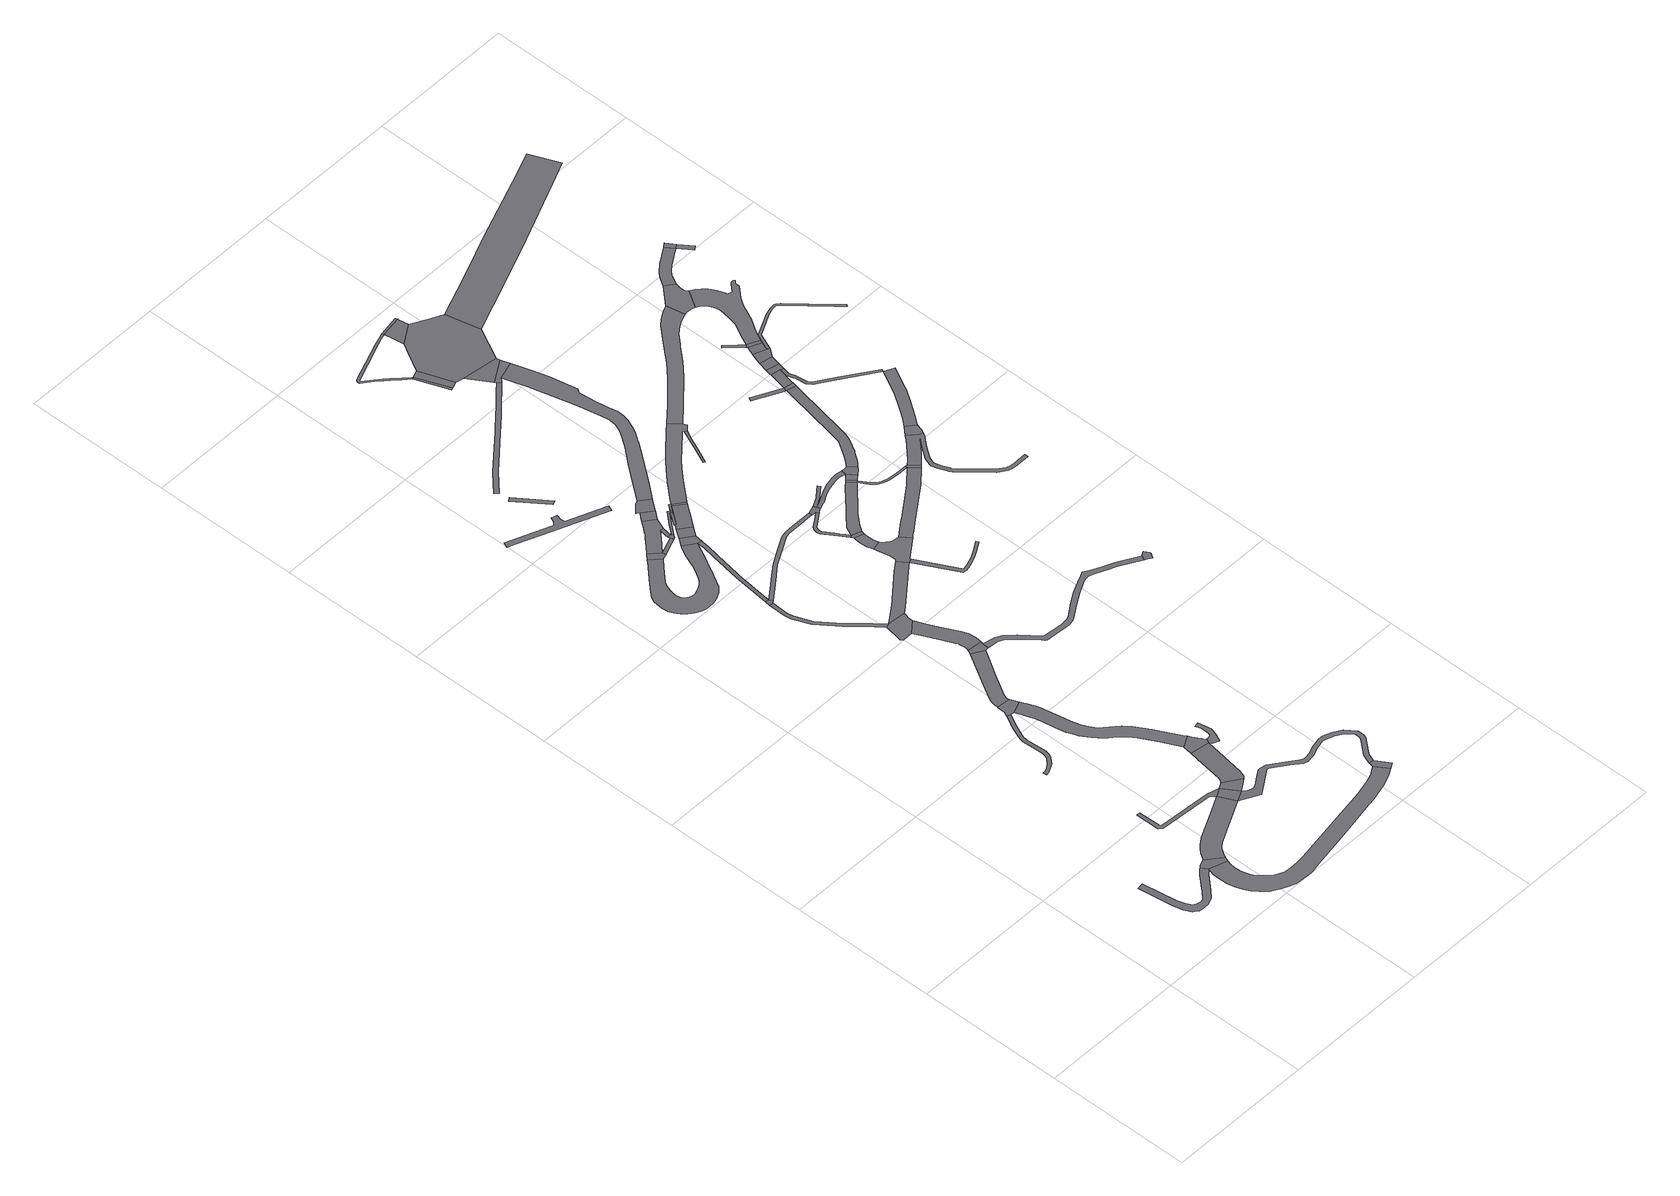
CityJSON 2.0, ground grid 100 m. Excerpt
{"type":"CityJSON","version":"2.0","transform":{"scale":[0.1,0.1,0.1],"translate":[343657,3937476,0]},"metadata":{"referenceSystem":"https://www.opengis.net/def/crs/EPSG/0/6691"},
"CityObjects":{
"road1":{"type":"Road","geometry":[{"type":"MultiSurface","lod":"1","boundaries":[[[0,1,2,3,4,5]]]}]},
"road2":{"type":"Road","attributes":{"function":"3","RoadStructureAttribute.sectionType":"1"},"geometry":[{"type":"MultiSurface","lod":"1","boundaries":[[[6,7,8,9,10,11,12,13,14,2,1,15,16,17,18,19,20,21,22,23]]]}]},
"road3":{"type":"Road","attributes":{"RoadStructureAttribute.sectionType":"1"},"geometry":[{"type":"MultiSurface","lod":"1","boundaries":[[[24,25,26,27,28,29,30,31,32,33,34,35,36,37,38,39,40,41,42,43,44,45,0,5,4,46,47,48,49,50,51,52,53,54,55,56,57,58,59,60,61,62,63,64,65,66,67,68,69,70,5,71,72,73,74,75,76,77,78,79,80,81,82,83,84,85,86,87,88,89,90,91,92,93,94,95,96,97,98]]]}]},
"road4":{"type":"Road","attributes":{"RoadStructureAttribute.sectionType":"1"},"geometry":[{"type":"MultiSurface","lod":"1","boundaries":[[[99,100,101,102,103,104,105,106,107,6,108]]]}]},
"road5":{"type":"Road","attributes":{"RoadStructureAttribute.sectionType":"1"},"geometry":[{"type":"MultiSurface","lod":"1","boundaries":[[[109,110,111,112,113,114,115,116,117,118,119,120,121,122,123,124,125,126,127,128,129,130,131,132,133,134,135,136,137,138,139,140,141,142,143,144,145,146,147]]]}]},
"road6":{"type":"Road","geometry":[{"type":"MultiSurface","lod":"1","boundaries":[[[6,23,148,108]]]}]},
"road7":{"type":"Road","attributes":{"function":"3","RoadStructureAttribute.sectionType":"1"},"geometry":[{"type":"MultiSurface","lod":"1","boundaries":[[[149,108,148,150,151,152,153,154]]]}]},
"road8":{"type":"Road","geometry":[{"type":"MultiSurface","lod":"1","boundaries":[[[155,156,157,158,159,160,109,147,161,162]]]}]},
"road9":{"type":"Road","attributes":{"function":"3","RoadStructureAttribute.sectionType":"1"},"geometry":[{"type":"MultiSurface","lod":"1","boundaries":[[[163,164,165,166,167,168,169,170,171,172,173,174,175,176,177,178,179,180,162,161,181,182,183,184,185,186,187,188,189,190,191,192,193,194,195,196,197,198,199,200,201,202,203,204,205,206,207]]]}]},
"road10":{"type":"Road","attributes":{"function":"3","RoadStructureAttribute.sectionType":"7"},"geometry":[{"type":"MultiSurface","lod":"1","boundaries":[[[153,208,209,210,211,212,213,214,215,154]]]}]},
"road11":{"type":"Road","attributes":{"function":"3","RoadStructureAttribute.sectionType":"1"},"geometry":[{"type":"MultiSurface","lod":"1","boundaries":[[[216,217,218,219,220,221,222,223,224,225,226,227,228,229,230,231,232,233,234,235,236,237,238,239,240,241,242,243,244,245,246,247,248,249,250,251,252,253,254,255,256,257,258,259,260,261,262,263,264,265,266,267,268,269,270,271,272]]]}]},
"road12":{"type":"Road","geometry":[{"type":"MultiSurface","lod":"1","boundaries":[[[273,274,275,276,277]]]}]},
"road13":{"type":"Road","attributes":{"function":"3","RoadStructureAttribute.sectionType":"1"},"geometry":[{"type":"MultiSurface","lod":"1","boundaries":[[[278,279,280,281,282,283,284,285,156,155,286,287,288,289,290,291,292,293,294,295]]]}]},
"road14":{"type":"Road","attributes":{"RoadStructureAttribute.sectionType":"1"},"geometry":[{"type":"MultiSurface","lod":"1","boundaries":[[[296,297,298,299,300,301,302,303,304,305,306,307,308]]]}]},
"road15":{"type":"Road","geometry":[{"type":"MultiSurface","lod":"1","boundaries":[[[309,272,271,310,311]]]}]},
"road16":{"type":"Road","geometry":[{"type":"MultiSurface","lod":"1","boundaries":[[[212,211,312,313,314,315,316,317,163,207]]]}]},
"road17":{"type":"Road","attributes":{"RoadStructureAttribute.sectionType":"1"},"geometry":[{"type":"MultiSurface","lod":"1","boundaries":[[[318,319,320,321,322,323,324,325,275,274,326,327,328,329,330,331,332,333,334]]]}]},
"road18":{"type":"Road","attributes":{"RoadStructureAttribute.sectionType":"1"},"geometry":[{"type":"MultiSurface","lod":"1","boundaries":[[[335,336,337,338,339,340,341,342,343,344,345,346,347,348,349,350,351,352,353,354,355,356,357,358,359,360,361,362,363,364,365,148,23,366,367,368,369,370,371,372,373,374,375,376,377,378,379,380,381,382,383,384,385,386,387,388,389,390,391,392,393]]]}]},
"road19":{"type":"Road","attributes":{"RoadStructureAttribute.sectionType":"1"},"geometry":[{"type":"MultiSurface","lod":"1","boundaries":[[[394,395,396,397,398,399,400,244,401,402,403,404,273,277]]]}]},
"road20":{"type":"Road","attributes":{"RoadStructureAttribute.sectionType":"1"},"geometry":[{"type":"MultiSurface","lod":"1","boundaries":[[[405,406,407,408]]]}]},
"road21":{"type":"Road","attributes":{"RoadStructureAttribute.sectionType":"1"},"geometry":[{"type":"MultiSurface","lod":"1","boundaries":[[[211,409,410,411,412,413,414,415,416,417,418,419,420,421,422,423,312]]]}]},
"road22":{"type":"Road","attributes":{"RoadStructureAttribute.sectionType":"1"},"geometry":[{"type":"MultiSurface","lod":"1","boundaries":[[[310,424,425,426,427,428,429,311]]]}]},
"road23":{"type":"Road","geometry":[{"type":"MultiSurface","lod":"1","boundaries":[[[333,430,431,432,433,434,435,436,437,334]]]}]},
"road24":{"type":"Road","attributes":{"function":"3","RoadStructureAttribute.sectionType":"1"},"geometry":[{"type":"MultiSurface","lod":"1","boundaries":[[[438,439,440,441,442,443,444,309,311,445,446,447,448,449,450,451,452,453]]]}]},
"road25":{"type":"Road","geometry":[{"type":"MultiSurface","lod":"1","boundaries":[[[454,455,456,457,458,295,294,459,460]]]}]},
"road26":{"type":"Road","attributes":{"function":"3","RoadStructureAttribute.sectionType":"1"},"geometry":[{"type":"MultiSurface","lod":"1","boundaries":[[[461,462,463,464,465,466,467,468,469,456,455,470,471,472,473,474,475,433,432]]]}]},
"road27":{"type":"Road","geometry":[{"type":"MultiSurface","lod":"1","boundaries":[[[476,477,478,427,426,479,480,481,482,483]]]}]},
"road28":{"type":"Road","geometry":[{"type":"MultiSurface","lod":"1","boundaries":[[[484,245,244,400,485]]]}]},
"road29":{"type":"Road","attributes":{"RoadStructureAttribute.sectionType":"1"},"geometry":[{"type":"MultiSurface","lod":"1","boundaries":[[[451,486,476,483,487,452]]]}]},
"road30":{"type":"Road","geometry":[{"type":"MultiSurface","lod":"1","boundaries":[[[488,489,490,484,485]]]}]},
"road31":{"type":"Road","geometry":[{"type":"MultiSurface","lod":"1","boundaries":[[[491,492,493,494,495,438,453]]]}]},
"road32":{"type":"Road","attributes":{"RoadStructureAttribute.sectionType":"1"},"geometry":[{"type":"MultiSurface","lod":"1","boundaries":[[[496,497,498,499,482,481,500,501,502]]]}]},
"road33":{"type":"Road","attributes":{"RoadStructureAttribute.sectionType":"1"},"geometry":[{"type":"MultiSurface","lod":"1","boundaries":[[[503,504,505,506,507,508,509,510]]]}]},
"road34":{"type":"Road","geometry":[{"type":"MultiSurface","lod":"1","boundaries":[[[97,511,393,392,98]]]}]},
"road35":{"type":"Road","geometry":[{"type":"MultiSurface","lod":"1","boundaries":[[[512,513,514,515,516,517,493,492,518,519,520]]]}]},
"road36":{"type":"Road","attributes":{"RoadStructureAttribute.sectionType":"1"},"geometry":[{"type":"MultiSurface","lod":"1","boundaries":[[[521,522,523,524,525,526,527,528,529,530,531,277,276,532,533,534,535,536,537,538,539,540,541]]]}]},
"road37":{"type":"Road","attributes":{"function":"3","RoadStructureAttribute.sectionType":"1"},"geometry":[{"type":"MultiSurface","lod":"1","boundaries":[[[542,543,544,505,504,545,546,547,489,488,548,549,550,551]]]}]},
"road38":{"type":"Road","attributes":{"function":"3","RoadStructureAttribute.sectionType":"1"},"geometry":[{"type":"MultiSurface","lod":"1","boundaries":[[[552,553,554,555,556,334,437,557,558,559]]]}]},
"road39":{"type":"Road","geometry":[{"type":"MultiSurface","lod":"1","boundaries":[[[510,509,560,496,502]]]}]},
"road40":{"type":"Road","attributes":{"RoadStructureAttribute.sectionType":"1"},"geometry":[{"type":"MultiSurface","lod":"1","boundaries":[[[561,496,560,562,551,563]]]}]},
"road41":{"type":"Road","geometry":[{"type":"MultiSurface","lod":"1","boundaries":[[[551,550,564,565,563]]]}]},
"road42":{"type":"Road","attributes":{"RoadStructureAttribute.sectionType":"1"},"geometry":[{"type":"MultiSurface","lod":"1","boundaries":[[[566,567,568,569,570,571,572,573,574,575,576,577,578,579,580]]]}]},
"road43":{"type":"Road","attributes":{"RoadStructureAttribute.sectionType":"1"},"geometry":[{"type":"MultiSurface","lod":"1","boundaries":[[[581,582,583,584,585,586,587,588,589,590,591,592,593,594,595,596,597,598,599]]]}]},
"road44":{"type":"Road","attributes":{"function":"3","RoadStructureAttribute.sectionType":"1"},"geometry":[{"type":"MultiSurface","lod":"1","boundaries":[[[600,601,602,603,604,605,606,607,608,609,610]]]}]},
"road45":{"type":"Road","geometry":[{"type":"MultiSurface","lod":"1","boundaries":[[[611,590,589,600,610]]]}]},
"road46":{"type":"Road","geometry":[{"type":"MultiSurface","lod":"1","boundaries":[[[612,613,614,615,606,605,616,617,618,619,552,559,620,621,622,623]]]}]},
"road47":{"type":"Road","attributes":{"RoadStructureAttribute.sectionType":"1"},"geometry":[{"type":"MultiSurface","lod":"1","boundaries":[[[624,625,626,627,628,629,630,631,632,633,634,635,636,637,638,639,640,641,642,643,644,645,646,647,648,649,650,651,652]]]}]},
"road48":{"type":"Road","geometry":[{"type":"MultiSurface","lod":"1","boundaries":[[[653,654,639,638,655]]]}]},
"road49":{"type":"Road","attributes":{"RoadStructureAttribute.sectionType":"1"},"geometry":[{"type":"MultiSurface","lod":"1","boundaries":[[[656,657,658,659,660,661,662,663,664,665,666,667,668,669,670,671,672,673,674,675,676,677,460,459,678,679,680,681,682,683,684,685,686,687,688,689,690,691,692,693,694,695,696,697,698,699]]]}]},
"road50":{"type":"Road","attributes":{"RoadStructureAttribute.sectionType":"1"},"geometry":[{"type":"MultiSurface","lod":"1","boundaries":[[[653,700,701,702,654]]]}]},
"road51":{"type":"Road","attributes":{"function":"3","RoadStructureAttribute.sectionType":"1"},"geometry":[{"type":"MultiSurface","lod":"1","boundaries":[[[703,704,705,706,707,708,709,565,564,710,711,712,713,714,715,716,717,718,719,720,721,722]]]}]},
"road52":{"type":"Road","geometry":[{"type":"MultiSurface","lod":"1","boundaries":[[[723,724,725,521,541,581,599,726,727,728]]]}]},
"road53":{"type":"Road","attributes":{"RoadStructureAttribute.sectionType":"1"},"geometry":[{"type":"MultiSurface","lod":"1","boundaries":[[[729,730,731,732,733,734,735,736,737,738,739,740,741,742,743,744,745,746,747,748,749,750,751,620,559]]]}]},
"road54":{"type":"Road","attributes":{"function":"3","RoadStructureAttribute.sectionType":"1"},"geometry":[{"type":"MultiSurface","lod":"1","boundaries":[[[519,752,753,754,755,756,757,758,759,760,761,762,763,764,765,766,767,768,769,770,771,772,773,774,775,776,777,778,779,780,781,782,783,784,785,786,787,788,789,520]]]}]},
"road55":{"type":"Road","attributes":{"RoadStructureAttribute.sectionType":"1"},"geometry":[{"type":"MultiSurface","lod":"1","boundaries":[[[790,791,792,793,794,795,796,797,798,799,724,723]]]}]},
"road56":{"type":"Road","geometry":[{"type":"MultiSurface","lod":"1","boundaries":[[[800,801,802,803,804,719,718]]]}]},
"road57":{"type":"Road","attributes":{"function":"3","RoadStructureAttribute.sectionType":"1"},"geometry":[{"type":"MultiSurface","lod":"1","boundaries":[[[805,806,807,808]]]}]},
"road58":{"type":"Road","attributes":{"RoadStructureAttribute.sectionType":"1"},"geometry":[{"type":"MultiSurface","lod":"1","boundaries":[[[809,810,811,812,813,814,815,816,817,818,819,820,821,822,823,824,825,826,827,828,829,723,728]]]}]},
"road59":{"type":"Road","geometry":[{"type":"MultiSurface","lod":"1","boundaries":[[[572,571,773,772,808,807]]]}]},
"road60":{"type":"Road","geometry":[{"type":"MultiSurface","lod":"1","boundaries":[[[830,831,701,700,806,805,832,833,834,835]]]}]},
"road61":{"type":"Road","attributes":{"RoadStructureAttribute.sectionType":"1"},"geometry":[{"type":"MultiSurface","lod":"1","boundaries":[[[830,835,836,652]]]}]},
"road62":{"type":"Road","attributes":{"function":"3","RoadStructureAttribute.sectionType":"1"},"geometry":[{"type":"MultiSurface","lod":"1","boundaries":[[[837,838,839,840,841,842,590,611,843,844,845,846,837,847,848,849,850,851,852,853,854,855,856,857,858,859,860,861]]]}]},
"road63":{"type":"Road","geometry":[{"type":"MultiSurface","lod":"1","boundaries":[[[862,624,652,836,863,864]]]}]},
"road64":{"type":"Road","attributes":{"function":"3","RoadStructureAttribute.sectionType":"1"},"geometry":[{"type":"MultiSurface","lod":"1","boundaries":[[[865,866,867,868,623,622,869,870,871,872,873,874,875,853]]]}]},
"road65":{"type":"Road","geometry":[{"type":"MultiSurface","lod":"1","boundaries":[[[876,877,838,837,861]]]}]},
"road66":{"type":"Road","attributes":{"function":"3","RoadStructureAttribute.sectionType":"1"},"geometry":[{"type":"MultiSurface","lod":"1","boundaries":[[[878,879,877,876,880,881,882,817]]]}]},
"road67":{"type":"Road","geometry":[{"type":"MultiSurface","lod":"1","boundaries":[[[883,884,885,818,817,882,881,886,887]]]}]},
"road68":{"type":"Road","geometry":[{"type":"MultiSurface","lod":"1","boundaries":[[[888,889,890,891,892,893,656,699]]]}]},
"road69":{"type":"Road","geometry":[{"type":"MultiSurface","lod":"1","boundaries":[[[854,853,875,894,895]]]}]},
"road70":{"type":"Road","attributes":{"function":"3","RoadStructureAttribute.sectionType":"1"},"geometry":[{"type":"MultiSurface","lod":"1","boundaries":[[[896,897,898,899,900,901,902,903,904,905,906,907,908,909,910,911,912,913,914,915,916,883,887]]]}]},
"road71":{"type":"Road","attributes":{"function":"3","RoadStructureAttribute.sectionType":"1"},"geometry":[{"type":"MultiSurface","lod":"1","boundaries":[[[721,917,918,919,920,921,922,923,924,925,926,927,928,929,930,931,932,933,934,935,936,937,938,722]]]}]},
"road72":{"type":"Road","attributes":{"RoadStructureAttribute.sectionType":"1"},"geometry":[{"type":"MultiSurface","lod":"1","boundaries":[[[939,940,941,942,943]]]}]},
"road73":{"type":"Road","attributes":{"RoadStructureAttribute.sectionType":"1"},"geometry":[{"type":"MultiSurface","lod":"1","boundaries":[[[894,944,945,946,947,948,949,950,951,952,953,954,955,956,957,958,959,960,961,962,963,964,965,966,967,968,969,970,971,972,973,974,975,976,977,978,979,980,981,947,982,983,984,985,895]]]}]},
"road74":{"type":"Road","geometry":[{"type":"MultiSurface","lod":"1","boundaries":[[[982,947,981,986,987,988]]]}]},
"road75":{"type":"Road","geometry":[{"type":"MultiSurface","lod":"1","boundaries":[[[907,906,989,939,943]]]}]},
"road76":{"type":"Road","attributes":{"RoadStructureAttribute.sectionType":"1"},"geometry":[{"type":"MultiSurface","lod":"1","boundaries":[[[990,939,989,991,992]]]}]},
"road77":{"type":"Road","geometry":[{"type":"MultiSurface","lod":"1","boundaries":[[[993,994,990,992,995,996,997]]]}]},
"road78":{"type":"Road","attributes":{"RoadStructureAttribute.sectionType":"1"}},
"road79":{"type":"Road","attributes":{"RoadStructureAttribute.sectionType":"1"},"geometry":[{"type":"MultiSurface","lod":"1","boundaries":[[[998,999,993,997]]]}]},
"road80":{"type":"Road","attributes":{"RoadStructureAttribute.sectionType":"1"},"geometry":[{"type":"MultiSurface","lod":"1","boundaries":[[[1000,1001,1002,1003,1004,1005]]]}]},
"road81":{"type":"Road","geometry":[{"type":"MultiSurface","lod":"1","boundaries":[[[1006,1007,999,998,1008,1009,1010,1011]]]}]},
"road82":{"type":"Road","attributes":{"function":"3","RoadStructureAttribute.sectionType":"1"},"geometry":[{"type":"MultiSurface","lod":"1","boundaries":[[[1012,1013,1014,1015,1006,1011]]]}]},
"road83":{"type":"Road","attributes":{"function":"3","RoadStructureAttribute.sectionType":"1"},"geometry":[{"type":"MultiSurface","lod":"1","boundaries":[[[1016,1017,1018,1019,1020,988,987,1021,1022,1023,1024,1025,1026,1027]]]}]},
"road84":{"type":"Road","geometry":[{"type":"MultiSurface","lod":"1","boundaries":[[[1014,1013,1028,1000,1005]]]}]},
"road85":{"type":"Road","attributes":{"RoadStructureAttribute.sectionType":"1"},"geometry":[{"type":"MultiSurface","lod":"1","boundaries":[[[1029,1030,1031,1032,1033,1034,1035,1027,1036,1037,1038,1039,1040,1041,1042,1043,995,992]]]}]},
"road86":{"type":"Road","attributes":{"function":"3","RoadStructureAttribute.sectionType":"1"},"geometry":[{"type":"MultiSurface","lod":"1","boundaries":[[[1044,1045,1046,1047,1048,1049,833,832,1050,1051,1052,1053,1054,1055,1056]]]}]},
"road87":{"type":"Road","geometry":[{"type":"MultiSurface","lod":"1","boundaries":[[[1057,929,928,1058,1059,1060,1061,1062,1063,1064,1065,1066]]]}]},
"road88":{"type":"Road","attributes":{"function":"3","RoadStructureAttribute.sectionType":"1"},"geometry":[{"type":"MultiSurface","lod":"1","boundaries":[[[1067,1068,1069,1070,1071,1072,1073,1074,1075,1076,1077,1078,1079,1080,1081,1082,1083,1084,1085,1086,1087,1088,1089,1062,1061,1090,1091,1092,1093,1094,1095,1096,1097,1000,1028]]]}]},
"road89":{"type":"Road","attributes":{"RoadStructureAttribute.sectionType":"1"},"geometry":[{"type":"MultiSurface","lod":"1","boundaries":[[[1009,1098,1099,1100,1101,1102,1103,1104,1105,1106,1107,1108,1109,1110,1111,1112,1113,1114,1115,1116,1117,1010]]]}]},
"road90":{"type":"Road","attributes":{"RoadStructureAttribute.sectionType":"1"},"geometry":[{"type":"MultiSurface","lod":"1","boundaries":[[[1118,1119,1120,1121,1122,1066,1065,1123,1124,1125,1126]]]}]},
"road91":{"type":"Road","geometry":[{"type":"MultiSurface","lod":"1","boundaries":[[[1127,1118,1126,1128]]]}]},
"road92":{"type":"Road","geometry":[{"type":"MultiSurface","lod":"1","boundaries":[[[1126,1129,1130,1128]]]}]}
},
"vertices":[
[961,425,0],[971,455,0],[872,537,0],[828,519,0],[811,506,0],[840,466,0],
[1298,820,0],[1197,766,0],[993,662,0],[988,659,0],[971,647,0],[948,631,0],[924,609,0],[904,585,0],[883,556,0],[990,486,0],[1005,507,0],[1016,521,0],[1028,532,0],[1044,543,0],[1058,553,0],[1139,594,0],[1256,654,0],[1352,705,0],
[2040,281,0],[2027,276,0],[1978,257,0],[1871,229,0],[1576,178,0],[1278,125,0],[1227,119,0],[1161,118,0],[1119,124,0],[1091,135,0],[1062,150,0],[1038,168,0],[1029,177,0],[1003,205,0],[983,231,0],[971,257,0],[960,284,0],[952,318,0],[951,350,0],[950,357,0],[950,367,0],[952,394,0],[806,503,0],[770,470,0],[682,371,0],[677,366,0],[644,333,0],[640,329,0],[621,321,0],[607,322,0],[586,326,0],[566,340,0],[543,379,0],[525,434,0],[492,667,0],[449,661,0],[483,425,0],[497,354,0],[525,302,0],[547,286,0],[557,279,0],[598,274,0],[629,275,0],[675,294,0],[718,337,0],[806,435,0],[838,464,0],[839,464,0],[826,416,0],[822,368,0],[824,343,0],[826,301,0],[839,245,0],[855,205,0],[875,165,0],[906,123,0],[908,120,0],[945,83,0],[1010,43,0],[1049,26,0],[1098,11,0],[1124,7,0],[1153,6,0],[1189,4,0],[1231,7,0],[1300,19,0],[1540,62,0],[1595,72,0],[1849,123,0],[1894,132,0],[2009,162,0],[2086,192,0],[2108,204,0],[2142,223,0],[2084,311,0],
[1276,873,0],[912,900,0],[905,908,0],[901,1062,0],[876,1062,0],[880,908,0],[880,897,0],[900,876,0],[1272,848,0],[1357,852,0],
[953,2152,0],[927,2101,0],[922,2091,0],[921,2088,0],[916,2077,0],[909,2062,0],[878,1990,0],[872,1971,0],[869,1957,0],[867,1941,0],[869,1872,0],[875,1816,0],[875,1798,0],[874,1787,0],[870,1772,0],[864,1761,0],[860,1751,0],[829,1720,0],[804,1703,0],[778,1691,0],[760,1688,0],[763,1664,0],[785,1667,0],[815,1682,0],[845,1701,0],[880,1738,0],[886,1750,0],[893,1763,0],[898,1783,0],[899,1797,0],[900,1817,0],[893,1874,0],[891,1933,0],[894,1953,0],[896,1965,0],[901,1981,0],[932,2052,0],[950,2090,0],[975,2141,0],
[1425,744,0],
[1389,870,0],[1457,763,0],[1467,769,0],[1489,785,0],[1509,800,0],[1395,876,0],
[1062,2231,0],[972,2237,0],[970,2207,0],[969,2191,0],[969,2189,0],[967,2184,0],[1003,2140,0],[1086,2174,0],
[1540,1270,0],[1533,1282,0],[1461,1418,0],[1454,1431,0],[1440,1457,0],[1380,1560,0],[1377,1564,0],[1345,1606,0],[1294,1652,0],[1238,1701,0],[1212,1748,0],[1193,1785,0],[1172,1853,0],[1158,1927,0],[1140,2026,0],[1137,2047,0],[1125,2082,0],[1107,2125,0],[1008,2127,0],[1042,2042,0],[1049,2020,0],[1055,1995,0],[1063,1957,0],[1076,1886,0],[1086,1833,0],[1092,1809,0],[1100,1784,0],[1110,1760,0],[1121,1735,0],[1132,1714,0],[1144,1694,0],[1161,1670,0],[1183,1642,0],[1202,1619,0],[1221,1600,0],[1240,1582,0],[1283,1542,0],[1299,1525,0],[1312,1510,0],[1322,1495,0],[1336,1471,0],[1367,1416,0],[1400,1353,0],[1412,1330,0],[1464,1228,0],
[1527,814,0],[1540,857,0],[1569,1048,0],[1583,1141,0],[1454,1161,0],[1445,1100,0],[1416,912,0],[1404,885,0],
[446,4500,0],[433,4485,0],[342,4392,0],[299,4345,0],[284,4326,0],[272,4311,0],[255,4276,0],[249,4250,0],[247,4207,0],[251,4168,0],[264,4134,0],[284,4098,0],[312,4068,0],[332,4053,0],[346,4043,0],[359,4036,0],[389,4022,0],[421,4014,0],[474,4014,0],[510,4023,0],[556,4048,0],[594,4080,0],[638,4159,0],[656,4190,0],[662,4201,0],[694,4260,0],[705,4280,0],[740,4351,0],[769,4403,0],[689,4460,0],[681,4450,0],[651,4397,0],[618,4311,0],[615,4301,0],[596,4267,0],[584,4245,0],[564,4210,0],[548,4192,0],[528,4175,0],[498,4158,0],[461,4145,0],[439,4145,0],[420,4150,0],[408,4157,0],[404,4159,0],[387,4176,0],[379,4196,0],[375,4217,0],[378,4241,0],[385,4276,0],[399,4315,0],[411,4332,0],[413,4335,0],[493,4419,0],[498,4423,0],[542,4470,0],[476,4532,0],
[687,3799,0],[683,3764,0],[708,3762,0],[727,3776,0],[712,3796,0],
[1161,2611,0],[1066,2448,0],[997,2332,0],[985,2310,0],[981,2298,0],[976,2278,0],[974,2266,0],[973,2240,0],[1059,2245,0],[1059,2248,0],[1059,2251,0],[1066,2269,0],[1082,2300,0],[1150,2415,0],[1239,2561,0],[1253,2585,0],[1260,2596,0],[1179,2642,0],
[48,5182,0],[202,5120,0],[627,4948,0],[642,4986,0],[378,5093,0],[374,5120,0],[386,5156,0],[347,5169,0],[335,5137,0],[314,5119,0],[145,5187,0],[17,5238,0],[2,5201,0],
[509,4566,0],[581,4482,0],[574,4504,0],
[1600,1170,0],[1586,1178,0],[1579,1197,0],[1576,1202,0],[1570,1218,0],[1552,1249,0],
[976,3224,0],[902,3307,0],[864,3350,0],[785,3454,0],[759,3491,0],[716,3593,0],[711,3605,0],[705,3646,0],[680,3645,0],[687,3598,0],[690,3590,0],[737,3478,0],[765,3439,0],[845,3334,0],[968,3195,0],[1013,3144,0],[1039,3152,0],
[2126,355,0],[2133,368,0],[2144,398,0],[2146,400,0],[2227,497,0],[2234,520,0],[2238,541,0],[2235,567,0],[2210,603,0],[2185,633,0],[2128,667,0],[2069,689,0],[2037,693,0],[1974,678,0],[1912,654,0],[1878,647,0],[1866,646,0],[1849,652,0],[1836,662,0],[1787,700,0],[1711,755,0],[1679,776,0],[1641,784,0],[1618,783,0],[1555,741,0],[1515,714,0],[1500,709,0],[1499,709,0],[1487,709,0],[1465,714,0],[1446,722,0],[1487,638,0],[1508,652,0],[1552,682,0],[1653,751,0],[1667,748,0],[1694,730,0],[1769,676,0],[1834,625,0],[1863,615,0],[1883,618,0],[1889,619,0],[1921,625,0],[1983,650,0],[2038,663,0],[2062,659,0],[2115,639,0],[2166,610,0],[2187,585,0],[2206,556,0],[2207,542,0],[2205,527,0],[2200,512,0],[2118,414,0],[2113,401,0],[2105,381,0],[2098,366,0],[2093,347,0],[2122,340,0],
[713,3811,0],[741,4052,0],[745,4075,0],[775,4255,0],[791,4348,0],[797,4391,0],[798,4399,0],[766,4352,0],[751,4264,0],[724,4102,0],[716,4056,0],
[279,5440,0],[435,5234,0],[460,5245,0],[305,5459,0],
[1596,1123,0],[1638,1105,0],[1660,1153,0],[1671,1182,0],[1676,1210,0],[1675,1227,0],[1658,1295,0],[1629,1288,0],[1641,1250,0],[1642,1232,0],[1641,1209,0],[1639,1191,0],[1632,1178,0],[1618,1171,0],[1602,1169,0],
[588,4484,0],[629,4501,0],[702,4529,0],[693,4551,0],[647,4532,0],[581,4506,0],
[989,3019,0],[1003,3002,0],[1070,3004,0],[1152,3071,0],[1149,3100,0],[1155,3118,0],[1159,3131,0],[1162,3142,0],
[680,4761,0],[647,4718,0],[629,4695,0],[617,4679,0],[596,4657,0],[572,4632,0],[553,4612,0],[617,4550,0],[654,4588,0],[674,4609,0],[685,4620,0],[700,4639,0],[699,4637,0],[699,4634,0],[722,4631,0],[752,4706,0],
[1292,2653,0],[1292,2658,0],[1192,2670,0],[1187,2658,0],[1181,2645,0],[1284,2595,0],[1287,2644,0],
[1085,2975,0],[1153,2831,0],[1185,2761,0],[1192,2744,0],[1194,2733,0],[1196,2721,0],[1198,2703,0],[1197,2693,0],[1195,2682,0],[1298,2709,0],[1291,2760,0],[1274,2803,0],[1223,2908,0],[1176,3006,0],[1172,3015,0],
[690,4567,0],[689,4560,0],[693,4552,0],[713,4534,0],[721,4548,0],[725,4552,0],[715,4561,0],[713,4564,0],
[725,4511,0],[806,4454,0],
[692,4585,0],[717,4598,0],
[849,4512,0],[768,4572,0],[752,4550,0],
[788,4753,0],[794,4761,0],[724,4816,0],[717,4808,0],[704,4791,0],
[851,4696,0],[850,4697,0],[838,4708,0],[771,4628,0],[802,4645,0],[840,4689,0],[843,4687,0],
[821,4655,0],[786,4604,0],[796,4597,0],[839,4658,0],[846,4668,0],[851,4676,0],[853,4678,0],[843,4686,0],
[2181,248,0],
[760,4884,0],[713,4841,0],[712,4840,0],[704,4831,0],[705,4830,0],[719,4818,0],[844,4824,0],[855,4838,0],[784,4893,0],
[1385,4090,0],[1324,4091,0],[1243,4090,0],[1178,4088,0],[1140,4081,0],[1122,4071,0],[1057,4035,0],[937,3967,0],[869,3915,0],[868,3914,0],[784,3850,0],[799,3830,0],[882,3894,0],[884,3895,0],[951,3946,0],[1069,4013,0],[1149,4058,0],[1180,4064,0],[1310,4066,0],[1324,4066,0],[1384,4065,0],
[854,4671,0],[853,4670,0],[796,4596,0],[785,4603,0],[787,4602,0],[790,4601,0],[869,4540,0],[917,4603,0],[962,4662,0],[889,4718,0],
[1433,3459,0],[1368,3410,0],[1154,3236,0],[1145,3230,0],[1140,3227,0],[1203,3172,0],[1418,3346,0],[1482,3394,0],
[861,4688,0],
[884,4737,0],[887,4719,0],[896,4729,0],
[970,4672,0],[897,4728,0],
[412,5644,0],[647,5842,0],[753,5932,0],[796,5968,0],[944,6099,0],[953,6109,0],[933,6128,0],[881,6084,0],[836,6043,0],[776,5991,0],[749,5968,0],[635,5871,0],[392,5667,0],[268,5546,0],[289,5525,0],
[1413,4064,0],[1380,4041,0],[1316,3996,0],[1303,3976,0],[1298,3952,0],[1304,3931,0],[1347,3862,0],[1361,3839,0],[1400,3779,0],[1416,3790,0],[1397,3820,0],[1378,3849,0],[1362,3875,0],[1323,3939,0],[1319,3953,0],[1322,3968,0],[1331,3982,0],[1403,4033,0],[1424,4048,0],
[1410,3762,0],[1407,3744,0],[1406,3722,0],[1405,3698,0],[1409,3660,0],[1421,3619,0],[1482,3636,0],[1475,3671,0],[1472,3700,0],[1473,3736,0],[1474,3741,0],
[1479,3764,0],
[1551,3580,0],[1533,3588,0],[1511,3603,0],[1493,3621,0],[1423,3611,0],[1427,3591,0],[1445,3520,0],[1448,3470,0],[1508,3408,0],[1506,3412,0],[1640,3513,0],[1591,3578,0],
[775,6885,0],[764,6882,0],[736,6872,0],[723,6868,0],[683,6854,0],[681,6854,0],[403,6743,0],[395,6731,0],[395,6712,0],[462,6660,0],[487,6640,0],[503,6625,0],[530,6599,0],[581,6552,0],[626,6510,0],[636,6521,0],[595,6559,0],[543,6608,0],[513,6636,0],[496,6652,0],[473,6670,0],[410,6720,0],[410,6727,0],[413,6731,0],[650,6825,0],[686,6840,0],[702,6845,0],[728,6854,0],[780,6871,0],
[731,6291,0],[641,6516,0],[716,6285,0],
[2428,2433,0],[2283,2512,0],[2205,2547,0],[2138,2577,0],[2100,2602,0],[2061,2582,0],[2049,2578,0],[2021,2567,0],[1950,2531,0],[1872,2485,0],[1780,2422,0],[1759,2414,0],[1736,2411,0],[1733,2410,0],[1709,2409,0],[1632,2415,0],[1578,2420,0],[1577,2420,0],[1567,2432,0],[1474,2541,0],[1414,2602,0],[1375,2623,0],[1362,2590,0],[1393,2573,0],[1448,2517,0],[1539,2410,0],[1553,2394,0],[1563,2386,0],[1631,2380,0],[1708,2374,0],[1737,2375,0],[1768,2380,0],[1796,2391,0],[1891,2455,0],[1967,2500,0],[2035,2535,0],[2059,2544,0],[2071,2549,0],[2096,2553,0],[2126,2544,0],[2190,2515,0],[2209,2507,0],[2268,2481,0],[2412,2402,0],
[775,6308,0],[690,6536,0],[680,6532,0],
[1311,5143,0],[1308,5141,0],[1194,5042,0],[1135,4990,0],[1083,4939,0],[1014,4867,0],[916,4753,0],[974,4677,0],[987,4695,0],[1082,4805,0],[1148,4875,0],[1197,4923,0],[1257,4975,0],[1368,5071,0],[1371,5073,0],[1377,5062,0],[1390,5053,0],[1428,5087,0],[1414,5110,0],[1354,5180,0],
[1446,4089,0],[1437,4107,0],[1406,4097,0],[1442,4060,0],[1446,4063,0],[1453,4065,0],
[1632,3110,0],[1659,3107,0],[1664,3108,0],[1667,3108,0],[1682,3111,0],[1703,3118,0],[1732,3128,0],[1761,3140,0],[1783,3151,0],[1805,3163,0],[1869,3203,0],[1874,3207,0],[1864,3224,0],[1863,3223,0],[1795,3181,0],[1774,3169,0],[1753,3158,0],[1725,3147,0],[1697,3137,0],[1677,3131,0],[1665,3128,0],[1664,3128,0],[1657,3127,0],
[926,4928,0],[1038,5074,0],[1095,5149,0],[1134,5200,0],[1132,5203,0],[1181,5270,0],[1197,5300,0],[1213,5336,0],[1226,5368,0],[1233,5405,0],[1236,5434,0],[1235,5455,0],[1224,5519,0],[1205,5606,0],[1195,5706,0],[1196,5722,0],[1200,5728,0],[1214,5749,0],[1173,5939,0],[1138,6055,0],[1101,6174,0],[979,6137,0],[1030,5971,0],[1097,5721,0],[1109,5664,0],[1143,5503,0],[1153,5445,0],[1154,5436,0],[1152,5418,0],[1147,5391,0],[1138,5368,0],[1123,5336,0],[1111,5314,0],[1066,5250,0],[1036,5213,0],[967,5129,0],[854,4983,0],[837,4960,0],
[1499,4119,0],[1503,4121,0],[1516,4129,0],[1555,4161,0],[1585,4185,0],[1573,4201,0],[1543,4177,0],[1505,4146,0],[1503,4145,0],[1489,4136,0],
[1312,4916,0],[1267,4816,0],[1280,4810,0],[1323,4904,0],[1360,4988,0],
[1074,6261,0],[830,6293,0],[924,6142,0],[1081,6239,0],
[1494,4079,0],[1503,4083,0],[1518,4091,0],[1554,4111,0],[1602,4131,0],[1665,4148,0],[1708,4152,0],[1724,4150,0],[1754,4140,0],[1759,4178,0],[1735,4181,0],[1715,4182,0],[1701,4182,0],[1678,4179,0],[1651,4174,0],[1627,4169,0],[1611,4164,0],[1583,4152,0],[1543,4133,0],[1503,4112,0],[1484,4102,0],
[802,6736,0],[764,6668,0],[1187,6482,0],[1133,6718,0],[1057,6757,0],[934,6820,0],
[922,6895,0],
[1750,4047,0],[1705,4097,0],[1677,4073,0],[1549,3951,0],[1518,3922,0],[1444,3852,0],[1507,3806,0],[1567,3875,0],[1596,3903,0],[1723,4023,0],[1790,3982,0],[1817,3952,0],[1818,3951,0],[1847,3934,0],[1889,3922,0],[1945,3915,0],[2033,3913,0],[2033,3928,0],[1946,3930,0],[1892,3937,0],[1853,3948,0],[1828,3963,0],[1827,3964,0],[1802,3991,0],[1763,4055,0],
[777,6886,0],[922,6896,0],[919,6910,0],
[1929,3824,0],[1865,3777,0],[1732,3680,0],[1689,3649,0],[1655,3525,0],[1685,3546,0],[1756,3598,0],[1964,3748,0],[1979,3759,0],[1980,3760,0],[2086,3851,0],
[1761,4058,0],[1716,4108,0],
[1736,4124,0],[1729,4119,0],[1773,4068,0],[1797,4088,0],[1770,4120,0],
[1800,4179,0],[1791,4175,0],[1785,4175,0],[1832,4116,0],[1847,4131,0],
[2431,2392,0],[2459,2375,0],[2479,2410,0],[2478,2413,0],[2478,2420,0],[2458,2452,0],
[2102,3866,0],[2049,3927,0],
[1864,4148,0],[1889,4178,0],[1916,4216,0],[1922,4225,0],[1948,4266,0],[1979,4322,0],[1991,4362,0],[2002,4422,0],[2032,4575,0],[2077,4801,0],[2083,4830,0],[2019,4843,0],[2013,4815,0],[1968,4588,0],[1943,4456,0],[1928,4377,0],[1919,4348,0],[1892,4300,0],[1862,4255,0],[1836,4219,0],[1815,4193,0],
[1529,5208,0],[1691,5353,0],[1746,5408,0],[1784,5446,0],[1844,5517,0],[1864,5538,0],[1874,5549,0],[1931,5610,0],[1980,5648,0],[2015,5669,0],[2060,5685,0],[2072,5688,0],[2047,5816,0],[2003,5798,0],[1946,5762,0],[1910,5733,0],[1857,5674,0],[1820,5631,0],[1773,5576,0],[1716,5508,0],[1628,5420,0],[1469,5277,0],
[2024,4870,0],[1829,4965,0],[1817,4941,0],[2007,4849,0],[2013,4846,0],
[2127,3888,0],[2183,3941,0],[2252,4013,0],[2276,4041,0],[2275,4039,0],[2263,4021,0],[2231,3984,0],[2157,3884,0],[2141,3840,0],[2139,3820,0],[2149,3776,0],[2168,3730,0],[2175,3713,0],[2185,3694,0],[2237,3636,0],[2354,3503,0],[2410,3464,0],[2440,3455,0],[2480,3452,0],[2571,3453,0],[2571,3480,0],[2481,3479,0],[2445,3481,0],[2422,3489,0],[2372,3523,0],[2257,3653,0],[2207,3709,0],[2199,3724,0],[2199,3725,0],[2175,3785,0],[2166,3822,0],[2168,3834,0],[2181,3871,0],[2228,3936,0],[2252,3968,0],[2284,4005,0],[2298,4025,0],[2301,4030,0],[2218,4095,0],[2192,4066,0],[2126,3998,0],[2073,3947,0],
[2313,4056,0],[2325,4101,0],[2266,4147,0],
[2088,4858,0],
[2049,4995,0],[2091,4874,0],[2113,4982,0],
[2058,5039,0],[2051,5005,0],[2137,4977,0],[2139,4985,0],[2146,5018,0],
[2162,5087,0],[2074,5107,0],
[2132,5264,0],[2099,5298,0],[2029,5365,0],[2016,5350,0],[2085,5284,0],[2117,5250,0],
[2098,5183,0],[2081,5136,0],[2201,5139,0],[2203,5144,0],[2184,5152,0],[2183,5152,0],
[2197,5192,0],[2204,5206,0],[2122,5244,0],[2114,5226,0],
[2441,4405,0],[2417,4362,0],[2363,4280,0],[2335,4240,0],[2305,4197,0],[2366,4152,0],[2401,4205,0],[2425,4239,0],[2491,4336,0],[2507,4370,0],[2574,4499,0],[2507,4532,0],
[2213,5225,0],
[2105,4926,0],[2121,4882,0],[2123,4878,0],[2134,4797,0],[2159,4764,0],[2236,4713,0],[2290,4677,0],[2515,4551,0],[2299,4696,0],[2247,4730,0],[2173,4779,0],[2153,4805,0],[2142,4882,0],[2140,4888,0],[2126,4927,0],
[2258,7171,0],[1804,6992,0],[1761,6975,0],[1614,6915,0],[1323,6795,0],[1141,6721,0],[1300,6528,0],[1450,6589,0],[1773,6722,0],[1888,6771,0],[2321,6956,0],[2487,7028,0],[2401,7228,0],
[2050,5820,0],[2090,5691,0],[2121,5691,0],[2152,5684,0],[2154,5684,0],[2224,5801,0],[2212,5822,0],[2210,5856,0],[2218,5892,0],[2154,5936,0],
[2243,5289,0],[2284,5352,0],[2303,5383,0],[2308,5393,0],[2321,5416,0],[2340,5461,0],[2353,5488,0],[2387,5539,0],[2408,5562,0],[2452,5610,0],[2452,5641,0],[2469,5657,0],[2460,5666,0],[2450,5667,0],[2440,5663,0],[2431,5653,0],[2387,5608,0],[2359,5615,0],[2351,5640,0],[2336,5682,0],[2309,5729,0],[2287,5753,0],[2257,5780,0],[2186,5664,0],[2207,5639,0],[2224,5605,0],[2232,5569,0],[2231,5528,0],[2224,5476,0],[2209,5423,0],[2164,5332,0],
[2247,5252,0],[2334,5296,0],[2395,5327,0],[2442,5342,0],[2476,5346,0],[2481,5344,0],[2497,5328,0],[2705,5090,0],[2741,5050,0],[2752,5037,0],[2761,5048,0],[2752,5059,0],[2720,5096,0],[2508,5338,0],[2490,5356,0],[2478,5362,0],[2439,5357,0],[2389,5341,0],[2330,5311,0],[2235,5263,0],
[2384,6142,0],[2269,6067,0],[2222,6030,0],[2197,6000,0],[2159,5943,0],[2254,5958,0],[2271,5980,0],[2310,6010,0],[2423,6083,0],
[2412,6161,0],[2451,6102,0],
[2491,5995,0],[2516,6013,0]
]}
